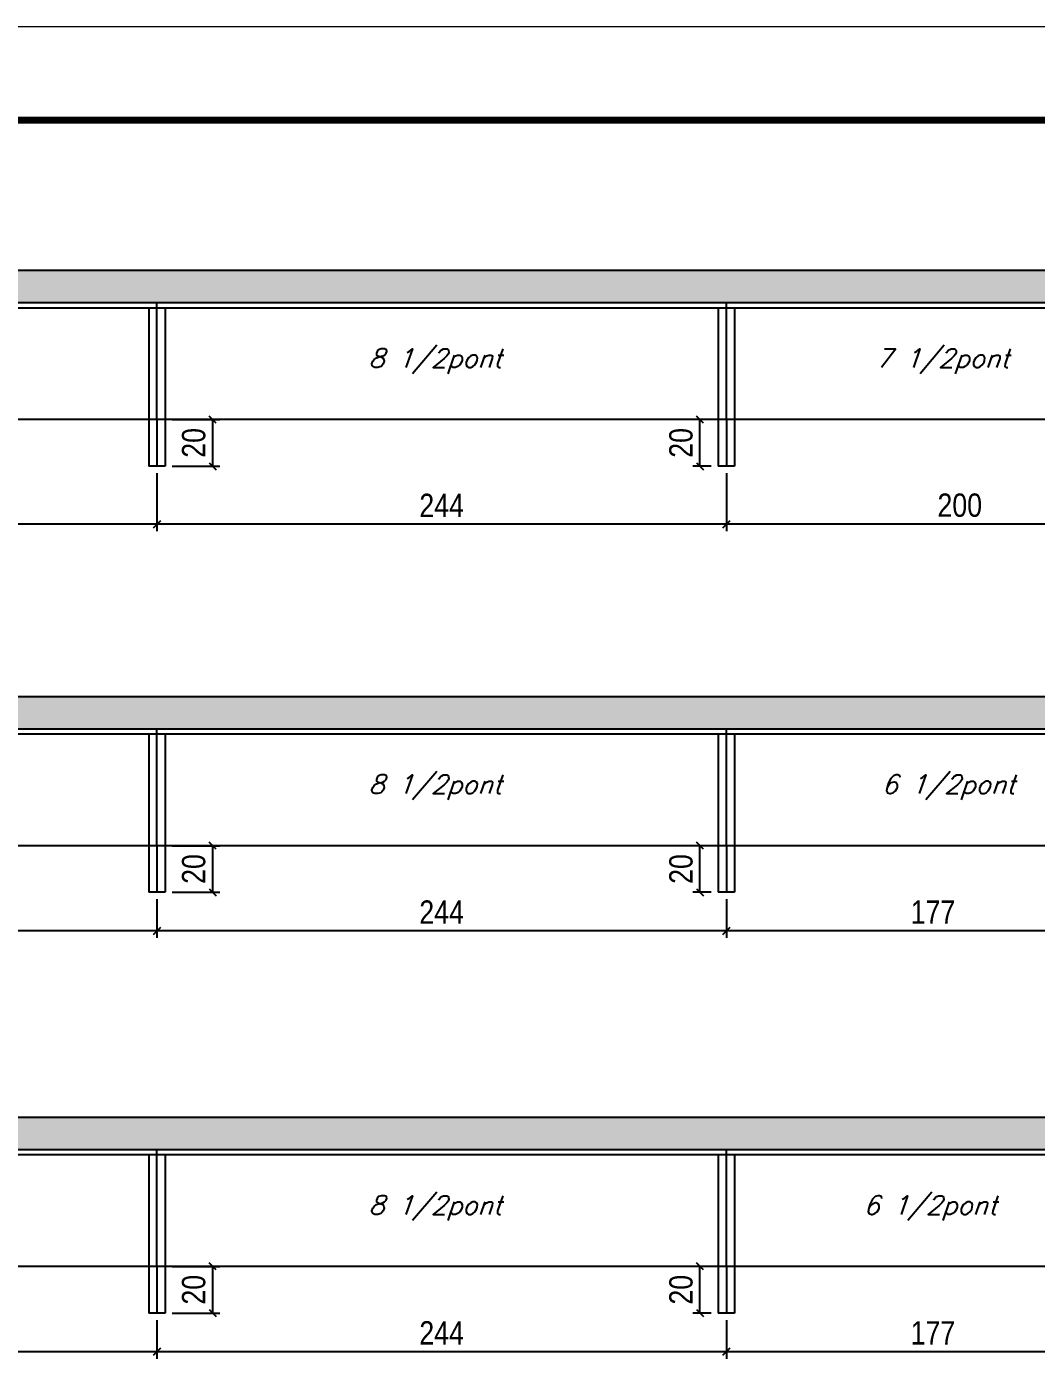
# Model space of a CAD drawing. Extents: x 0 to 6325, y 10169 to 19307.
# Drawn here: x 3842 to 4274, y 11793 to 12367 of the extents above; entities that cross this region are included whole.
import ezdxf

# ---------------------------------------------------------------- set-up
doc = ezdxf.new("R2010")
doc.units = 0
doc.linetypes.add('DASHED', pattern=[0.75, 0.5, -0.25])
for name, color, linetype in [('1', 1, 'Continuous'), ('COTA', 241, 'Continuous'), ('Painéis', 200, 'Continuous'), ('SARR_2.2x7', 40, 'Continuous'), ('SARR_3.5x7', 81, 'Continuous'), ('texto', 7, 'Continuous')]:
    doc.layers.add(name, color=color, linetype=linetype)
doc.layers.add('Folhas', color=255, linetype='Continuous', lineweight=9)
doc.layers.add('SARRAFO DE PRESSAO', color=251, linetype='DASHED', lineweight=9)
doc.styles.add('COTA TECNICA', font='techl___.ttf', dxfattribs={"height": 10})
doc.styles.add('Romans', font='romans.shx')
doc.dimstyles.new('PAINEL', dxfattribs={"dimtxt": 10, "dimasz": 3, "dimexe": 3, "dimexo": 3, "dimgap": 3, "dimtad": 1, "dimdec": 1, "dimzin": 12, "dimdsep": 46, "dimtxsty": 'COTA TECNICA', "dimblk1": 'OBLIQUE', "dimblk2": 'OBLIQUE', "dimsah": 1, "dimcen": 0.9, "dimclrd": 4, "dimclre": 4, "dimclrt": 240, "dimadec": 1, "dimazin": 3, "dimtfac": 1, "dimtdec": 1, "dimtmove": 0, "dimatfit": 3, "dimfxl": 1, "dimtolj": 1, "dimtzin": 12, "dimarcsym": 0})

# ---------------------------------------------------------------- blocks, each defined once
blk = doc.blocks.new('9999999999')
at = {"layer": 'Folhas'}
blk.add_lwpolyline([(98138.98, 34190.21), (99623.98, 34190.21), (99623.98, 35240.21), (98138.98, 35240.21)], close=True, dxfattribs=at)
at = {"layer": 'Folhas', "color": 30, "const_width": 3}
blk.add_lwpolyline([(98213.98, 34230.21), (99583.98, 34230.21), (99583.98, 35200.21), (98213.98, 35200.21)], close=True, dxfattribs=at)
blk = doc.blocks.new('_Oblique')
at = {"layer": '1', "color": 0, "lineweight": -2}
blk.add_line((-0.5, -0.5), (0.5, 0.5), dxfattribs=at)
blk = doc.blocks.new('*D287')
at = {"layer": 'COTA', "color": 4, "linetype": 'ByBlock', "lineweight": -2, "transparency": 16777216}
for p, q in [((4141.34, 12175.75), (4141.34, 12150.89)), ((4341.34, 12175.75), (4341.34, 12150.89)), ((4341.34, 12153.89), (4141.34, 12153.89))]:
    blk.add_line(p, q, dxfattribs=at)
at = {"layer": 'Defpoints', "color": 0, "linetype": 'ByBlock', "transparency": 16777216}
for p in [(4141.34, 12178.75), (4341.34, 12178.75), (4141.34, 12153.89)]:
    blk.add_point(p, dxfattribs=at)
at = {"layer": 'COTA', "color": 4, "linetype": 'ByBlock', "lineweight": -2, "transparency": 16777216, "xscale": 3, "yscale": 3, "zscale": 3, "rotation": 180}
blk.add_blockref('_Oblique', (4141.34, 12153.89), dxfattribs=at)
at = {"layer": 'COTA', "color": 4, "linetype": 'ByBlock', "lineweight": -2, "transparency": 16777216, "xscale": 3, "yscale": 3, "zscale": 3}
blk.add_blockref('_Oblique', (4341.34, 12153.89), dxfattribs=at)
at = {"layer": 'COTA', "color": 240, "linetype": 'ByBlock', "transparency": 16777216, "insert": (4241.34, 12161.99), "char_height": 10, "attachment_point": 5, "style": 'COTA TECNICA'}
blk.add_mtext('\\A1;200', dxfattribs=at)
blk = doc.blocks.new('*D288')
at = {"layer": 'COTA', "color": 4, "linetype": 'ByBlock', "lineweight": -2, "transparency": 16777216}
for p, q in [((3897.34, 12175.75), (3897.34, 12150.89)), ((4141.34, 12175.75), (4141.34, 12150.89)), ((4141.34, 12153.89), (3897.34, 12153.89))]:
    blk.add_line(p, q, dxfattribs=at)
at = {"layer": 'Defpoints', "color": 0, "linetype": 'ByBlock', "transparency": 16777216}
for p in [(3897.34, 12178.75), (4141.34, 12178.75), (3897.34, 12153.89)]:
    blk.add_point(p, dxfattribs=at)
at = {"layer": 'COTA', "color": 4, "linetype": 'ByBlock', "lineweight": -2, "transparency": 16777216, "xscale": 3, "yscale": 3, "zscale": 3, "rotation": 180}
blk.add_blockref('_Oblique', (3897.34, 12153.89), dxfattribs=at)
at = {"layer": 'COTA', "color": 4, "linetype": 'ByBlock', "lineweight": -2, "transparency": 16777216, "xscale": 3, "yscale": 3, "zscale": 3}
blk.add_blockref('_Oblique', (4141.34, 12153.89), dxfattribs=at)
at = {"layer": 'COTA', "color": 240, "linetype": 'ByBlock', "transparency": 16777216, "insert": (4019.34, 12161.96), "char_height": 10, "width": 210.731, "attachment_point": 5, "style": 'COTA TECNICA'}
blk.add_mtext('\\A1;244', dxfattribs=at)
blk = doc.blocks.new('*D730')
at = {"layer": 'COTA', "color": 4, "lineweight": -2, "transparency": 16777216}
for p, q in [((3653.34, 12195.75), (3653.34, 12150.89)), ((3897.34, 12175.75), (3897.34, 12150.89)), ((3897.34, 12153.89), (3653.34, 12153.89))]:
    blk.add_line(p, q, dxfattribs=at)
at = {"layer": 'Defpoints', "color": 0, "transparency": 16777216}
for p in [(3653.34, 12198.75), (3897.34, 12178.75), (3653.34, 12153.89)]:
    blk.add_point(p, dxfattribs=at)
at = {"layer": 'COTA', "color": 4, "lineweight": -2, "transparency": 16777216, "xscale": 3, "yscale": 3, "zscale": 3, "rotation": 180}
blk.add_blockref('_Oblique', (3653.34, 12153.89), dxfattribs=at)
at = {"layer": 'COTA', "color": 4, "lineweight": -2, "transparency": 16777216, "xscale": 3, "yscale": 3, "zscale": 3}
blk.add_blockref('_Oblique', (3897.34, 12153.89), dxfattribs=at)
at = {"layer": 'COTA', "color": 240, "transparency": 16777216, "insert": (3775.34, 12161.96), "char_height": 10, "attachment_point": 5, "style": 'COTA TECNICA'}
blk.add_mtext('\\A1;244', dxfattribs=at)
blk = doc.blocks.new('*D731')
at = {"layer": 'COTA', "color": 4, "lineweight": -2, "transparency": 16777216}
for p, q in [((4134.84, 12198.75), (4127.03, 12198.75)), ((4130.03, 12178.75), (4130.03, 12198.75)), ((4134.84, 12178.75), (4127.03, 12178.75))]:
    blk.add_line(p, q, dxfattribs=at)
at = {"layer": 'Defpoints', "color": 0, "transparency": 16777216}
for p in [(4130.03, 12198.75), (4137.84, 12198.75), (4137.84, 12178.75)]:
    blk.add_point(p, dxfattribs=at)
at = {"layer": 'COTA', "color": 4, "lineweight": -2, "transparency": 16777216, "xscale": 3, "yscale": 3, "zscale": 3}
for p, rotation in [((4130.03, 12198.75), 90), ((4130.03, 12178.75), 270)]:
    blk.add_blockref('_Oblique', p, dxfattribs=dict(at, rotation=rotation))
at = {"layer": 'COTA', "color": 240, "transparency": 16777216, "insert": (4121.93, 12188.75), "char_height": 10, "attachment_point": 5, "rotation": 90, "style": 'COTA TECNICA'}
blk.add_mtext('\\A1;20', dxfattribs=at)
blk = doc.blocks.new('*D734')
at = {"layer": 'COTA', "color": 4, "lineweight": -2, "transparency": 16777216}
for p, q in [((3903.84, 12198.75), (3924.25, 12198.75)), ((3921.25, 12178.75), (3921.25, 12198.75)), ((3903.84, 12178.75), (3924.25, 12178.75))]:
    blk.add_line(p, q, dxfattribs=at)
at = {"layer": 'Defpoints', "color": 0, "transparency": 16777216}
for p in [(3900.84, 12198.75), (3921.25, 12198.75), (3900.84, 12178.75)]:
    blk.add_point(p, dxfattribs=at)
at = {"layer": 'COTA', "color": 4, "lineweight": -2, "transparency": 16777216, "xscale": 3, "yscale": 3, "zscale": 3}
for p, rotation in [((3921.25, 12198.75), 90), ((3921.25, 12178.75), 270)]:
    blk.add_blockref('_Oblique', p, dxfattribs=dict(at, rotation=rotation))
at = {"layer": 'COTA', "color": 240, "transparency": 16777216, "insert": (3913.15, 12188.75), "char_height": 10, "attachment_point": 5, "rotation": 90, "style": 'COTA TECNICA'}
blk.add_mtext('\\A1;20', dxfattribs=at)
blk = doc.blocks.new('*D291')
at = {"layer": 'COTA', "color": 4, "linetype": 'ByBlock', "lineweight": -2, "transparency": 16777216}
for p, q in [((4141.34, 11993.1), (4141.34, 11976.56)), ((4318.34, 11993.1), (4318.34, 11976.56)), ((4318.34, 11979.56), (4141.34, 11979.56))]:
    blk.add_line(p, q, dxfattribs=at)
at = {"layer": 'Defpoints', "color": 0, "linetype": 'ByBlock', "transparency": 16777216}
for p in [(4141.34, 11996.1), (4318.34, 11996.1), (4141.34, 11979.56)]:
    blk.add_point(p, dxfattribs=at)
at = {"layer": 'COTA', "color": 4, "linetype": 'ByBlock', "lineweight": -2, "transparency": 16777216, "xscale": 3, "yscale": 3, "zscale": 3, "rotation": 180}
blk.add_blockref('_Oblique', (4141.34, 11979.56), dxfattribs=at)
at = {"layer": 'COTA', "color": 4, "linetype": 'ByBlock', "lineweight": -2, "transparency": 16777216, "xscale": 3, "yscale": 3, "zscale": 3}
blk.add_blockref('_Oblique', (4318.34, 11979.56), dxfattribs=at)
at = {"layer": 'COTA', "color": 240, "linetype": 'ByBlock', "transparency": 16777216, "insert": (4229.84, 11987.63), "char_height": 10, "attachment_point": 5, "style": 'COTA TECNICA'}
blk.add_mtext('\\A1;177', dxfattribs=at)
blk = doc.blocks.new('*D292')
at = {"layer": 'COTA', "color": 4, "linetype": 'ByBlock', "lineweight": -2, "transparency": 16777216}
for p, q in [((3897.34, 11993.1), (3897.34, 11976.56)), ((4141.34, 11993.1), (4141.34, 11976.56)), ((4141.34, 11979.56), (3897.34, 11979.56))]:
    blk.add_line(p, q, dxfattribs=at)
at = {"layer": 'Defpoints', "color": 0, "linetype": 'ByBlock', "transparency": 16777216}
for p in [(3897.34, 11996.1), (4141.34, 11996.1), (3897.34, 11979.56)]:
    blk.add_point(p, dxfattribs=at)
at = {"layer": 'COTA', "color": 4, "linetype": 'ByBlock', "lineweight": -2, "transparency": 16777216, "xscale": 3, "yscale": 3, "zscale": 3, "rotation": 180}
blk.add_blockref('_Oblique', (3897.34, 11979.56), dxfattribs=at)
at = {"layer": 'COTA', "color": 4, "linetype": 'ByBlock', "lineweight": -2, "transparency": 16777216, "xscale": 3, "yscale": 3, "zscale": 3}
blk.add_blockref('_Oblique', (4141.34, 11979.56), dxfattribs=at)
at = {"layer": 'COTA', "color": 240, "linetype": 'ByBlock', "transparency": 16777216, "insert": (4019.34, 11987.63), "char_height": 10, "width": 210.731, "attachment_point": 5, "style": 'COTA TECNICA'}
blk.add_mtext('\\A1;244', dxfattribs=at)
blk = doc.blocks.new('*D739')
at = {"layer": 'COTA', "color": 4, "lineweight": -2, "transparency": 16777216}
for p, q in [((3653.34, 12013.1), (3653.34, 11976.56)), ((3897.34, 11993.1), (3897.34, 11976.56)), ((3897.34, 11979.56), (3653.34, 11979.56))]:
    blk.add_line(p, q, dxfattribs=at)
at = {"layer": 'Defpoints', "color": 0, "transparency": 16777216}
for p in [(3653.34, 12016.1), (3897.34, 11996.1), (3653.34, 11979.56)]:
    blk.add_point(p, dxfattribs=at)
at = {"layer": 'COTA', "color": 4, "lineweight": -2, "transparency": 16777216, "xscale": 3, "yscale": 3, "zscale": 3, "rotation": 180}
blk.add_blockref('_Oblique', (3653.34, 11979.56), dxfattribs=at)
at = {"layer": 'COTA', "color": 4, "lineweight": -2, "transparency": 16777216, "xscale": 3, "yscale": 3, "zscale": 3}
blk.add_blockref('_Oblique', (3897.34, 11979.56), dxfattribs=at)
at = {"layer": 'COTA', "color": 240, "transparency": 16777216, "insert": (3775.34, 11987.63), "char_height": 10, "attachment_point": 5, "style": 'COTA TECNICA'}
blk.add_mtext('\\A1;244', dxfattribs=at)
blk = doc.blocks.new('*D740')
at = {"layer": 'COTA', "color": 4, "lineweight": -2, "transparency": 16777216}
for p, q in [((4134.84, 12016.1), (4127.03, 12016.1)), ((4130.03, 11996.1), (4130.03, 12016.1)), ((4134.84, 11996.1), (4127.03, 11996.1))]:
    blk.add_line(p, q, dxfattribs=at)
at = {"layer": 'Defpoints', "color": 0, "transparency": 16777216}
for p in [(4130.03, 12016.1), (4137.84, 12016.1), (4137.84, 11996.1)]:
    blk.add_point(p, dxfattribs=at)
at = {"layer": 'COTA', "color": 4, "lineweight": -2, "transparency": 16777216, "xscale": 3, "yscale": 3, "zscale": 3}
for p, rotation in [((4130.03, 12016.1), 90), ((4130.03, 11996.1), 270)]:
    blk.add_blockref('_Oblique', p, dxfattribs=dict(at, rotation=rotation))
at = {"layer": 'COTA', "color": 240, "transparency": 16777216, "insert": (4121.93, 12006.1), "char_height": 10, "attachment_point": 5, "rotation": 90, "style": 'COTA TECNICA'}
blk.add_mtext('\\A1;20', dxfattribs=at)
blk = doc.blocks.new('*D743')
at = {"layer": 'COTA', "color": 4, "lineweight": -2, "transparency": 16777216}
for p, q in [((3903.84, 12016.1), (3924.25, 12016.1)), ((3921.25, 11996.1), (3921.25, 12016.1)), ((3903.84, 11996.1), (3924.25, 11996.1))]:
    blk.add_line(p, q, dxfattribs=at)
at = {"layer": 'Defpoints', "color": 0, "transparency": 16777216}
for p in [(3900.84, 12016.1), (3921.25, 12016.1), (3900.84, 11996.1)]:
    blk.add_point(p, dxfattribs=at)
at = {"layer": 'COTA', "color": 4, "lineweight": -2, "transparency": 16777216, "xscale": 3, "yscale": 3, "zscale": 3}
for p, rotation in [((3921.25, 12016.1), 90), ((3921.25, 11996.1), 270)]:
    blk.add_blockref('_Oblique', p, dxfattribs=dict(at, rotation=rotation))
at = {"layer": 'COTA', "color": 240, "transparency": 16777216, "insert": (3913.15, 12006.1), "char_height": 10, "attachment_point": 5, "rotation": 90, "style": 'COTA TECNICA'}
blk.add_mtext('\\A1;20', dxfattribs=at)
blk = doc.blocks.new('*D299')
at = {"layer": 'COTA', "color": 4, "linetype": 'ByBlock', "lineweight": -2, "transparency": 16777216}
for p, q in [((4141.34, 11812.74), (4141.34, 11796.2)), ((4318.34, 11812.74), (4318.34, 11796.2)), ((4318.34, 11799.2), (4141.34, 11799.2))]:
    blk.add_line(p, q, dxfattribs=at)
at = {"layer": 'Defpoints', "color": 0, "linetype": 'ByBlock', "transparency": 16777216}
for p in [(4141.34, 11815.74), (4318.34, 11815.74), (4141.34, 11799.2)]:
    blk.add_point(p, dxfattribs=at)
at = {"layer": 'COTA', "color": 4, "linetype": 'ByBlock', "lineweight": -2, "transparency": 16777216, "xscale": 3, "yscale": 3, "zscale": 3, "rotation": 180}
blk.add_blockref('_Oblique', (4141.34, 11799.2), dxfattribs=at)
at = {"layer": 'COTA', "color": 4, "linetype": 'ByBlock', "lineweight": -2, "transparency": 16777216, "xscale": 3, "yscale": 3, "zscale": 3}
blk.add_blockref('_Oblique', (4318.34, 11799.2), dxfattribs=at)
at = {"layer": 'COTA', "color": 240, "linetype": 'ByBlock', "transparency": 16777216, "insert": (4229.84, 11807.27), "char_height": 10, "attachment_point": 5, "style": 'COTA TECNICA'}
blk.add_mtext('\\A1;177', dxfattribs=at)
blk = doc.blocks.new('*D326')
at = {"layer": 'COTA', "color": 4, "linetype": 'ByBlock', "lineweight": -2, "transparency": 16777216}
for p, q in [((3897.34, 11812.74), (3897.34, 11796.2)), ((4141.34, 11812.74), (4141.34, 11796.2)), ((4141.34, 11799.2), (3897.34, 11799.2))]:
    blk.add_line(p, q, dxfattribs=at)
at = {"layer": 'Defpoints', "color": 0, "linetype": 'ByBlock', "transparency": 16777216}
for p in [(3897.34, 11815.74), (4141.34, 11815.74), (3897.34, 11799.2)]:
    blk.add_point(p, dxfattribs=at)
at = {"layer": 'COTA', "color": 4, "linetype": 'ByBlock', "lineweight": -2, "transparency": 16777216, "xscale": 3, "yscale": 3, "zscale": 3, "rotation": 180}
blk.add_blockref('_Oblique', (3897.34, 11799.2), dxfattribs=at)
at = {"layer": 'COTA', "color": 4, "linetype": 'ByBlock', "lineweight": -2, "transparency": 16777216, "xscale": 3, "yscale": 3, "zscale": 3}
blk.add_blockref('_Oblique', (4141.34, 11799.2), dxfattribs=at)
at = {"layer": 'COTA', "color": 240, "linetype": 'ByBlock', "transparency": 16777216, "insert": (4019.34, 11807.27), "char_height": 10, "width": 210.731, "attachment_point": 5, "style": 'COTA TECNICA'}
blk.add_mtext('\\A1;244', dxfattribs=at)
blk = doc.blocks.new('*D774')
at = {"layer": 'COTA', "color": 4, "lineweight": -2, "transparency": 16777216}
for p, q in [((3653.34, 11832.74), (3653.34, 11796.2)), ((3897.34, 11812.74), (3897.34, 11796.2)), ((3897.34, 11799.2), (3653.34, 11799.2))]:
    blk.add_line(p, q, dxfattribs=at)
at = {"layer": 'Defpoints', "color": 0, "transparency": 16777216}
for p in [(3653.34, 11835.74), (3897.34, 11815.74), (3653.34, 11799.2)]:
    blk.add_point(p, dxfattribs=at)
at = {"layer": 'COTA', "color": 4, "lineweight": -2, "transparency": 16777216, "xscale": 3, "yscale": 3, "zscale": 3, "rotation": 180}
blk.add_blockref('_Oblique', (3653.34, 11799.2), dxfattribs=at)
at = {"layer": 'COTA', "color": 4, "lineweight": -2, "transparency": 16777216, "xscale": 3, "yscale": 3, "zscale": 3}
blk.add_blockref('_Oblique', (3897.34, 11799.2), dxfattribs=at)
at = {"layer": 'COTA', "color": 240, "transparency": 16777216, "insert": (3775.34, 11807.27), "char_height": 10, "attachment_point": 5, "style": 'COTA TECNICA'}
blk.add_mtext('\\A1;244', dxfattribs=at)
blk = doc.blocks.new('*D775')
at = {"layer": 'COTA', "color": 4, "lineweight": -2, "transparency": 16777216}
for p, q in [((4134.84, 11835.74), (4127.03, 11835.74)), ((4130.03, 11815.74), (4130.03, 11835.74)), ((4134.84, 11815.74), (4127.03, 11815.74))]:
    blk.add_line(p, q, dxfattribs=at)
at = {"layer": 'Defpoints', "color": 0, "transparency": 16777216}
for p in [(4130.03, 11835.74), (4137.84, 11835.74), (4137.84, 11815.74)]:
    blk.add_point(p, dxfattribs=at)
at = {"layer": 'COTA', "color": 4, "lineweight": -2, "transparency": 16777216, "xscale": 3, "yscale": 3, "zscale": 3}
for p, rotation in [((4130.03, 11835.74), 90), ((4130.03, 11815.74), 270)]:
    blk.add_blockref('_Oblique', p, dxfattribs=dict(at, rotation=rotation))
at = {"layer": 'COTA', "color": 240, "transparency": 16777216, "insert": (4121.93, 11825.74), "char_height": 10, "attachment_point": 5, "rotation": 90, "style": 'COTA TECNICA'}
blk.add_mtext('\\A1;20', dxfattribs=at)
blk = doc.blocks.new('*D778')
at = {"layer": 'COTA', "color": 4, "lineweight": -2, "transparency": 16777216}
for p, q in [((3903.84, 11835.74), (3924.25, 11835.74)), ((3921.25, 11815.74), (3921.25, 11835.74)), ((3903.84, 11815.74), (3924.25, 11815.74))]:
    blk.add_line(p, q, dxfattribs=at)
at = {"layer": 'Defpoints', "color": 0, "transparency": 16777216}
for p in [(3900.84, 11835.74), (3921.25, 11835.74), (3900.84, 11815.74)]:
    blk.add_point(p, dxfattribs=at)
at = {"layer": 'COTA', "color": 4, "lineweight": -2, "transparency": 16777216, "xscale": 3, "yscale": 3, "zscale": 3}
for p, rotation in [((3921.25, 11835.74), 90), ((3921.25, 11815.74), 270)]:
    blk.add_blockref('_Oblique', p, dxfattribs=dict(at, rotation=rotation))
at = {"layer": 'COTA', "color": 240, "transparency": 16777216, "insert": (3913.15, 11825.74), "char_height": 10, "attachment_point": 5, "rotation": 90, "style": 'COTA TECNICA'}
blk.add_mtext('\\A1;20', dxfattribs=at)

msp = doc.modelspace()

# ---------------------------------------------------------------- hatches: boundary and pattern name
at = {"layer": 'COTA'}
h = msp.add_hatch(dxfattribs=at)
h.set_pattern_fill('AR-CONC', color=241, scale=0.03)
h.set_pattern_definition([(50, (0, 46.471), (5.46554, -0.4781726), [0.5715, -6.2865]), (355, (0, 46.471), (-1.0573026, 5.7317054), [0.4572, -5.0292175]), (100.451445, (0.4555, 46.431), (4.4082374, 5.2535326), [0.4857003, -5.3427073]), (46.1842, (0, 47.995), (8.1323712, -1.26127), [0.85725, -9.42975]), (96.63556, (0.678, 47.89), (7.122124, 7.4227837), [0.7285507, -8.014068]), (351.18415, (0, 47.995), (7.122124, 7.422784), [0.685799, -7.543792]), (21, (0.762, 47.614), (4.5484317, -3.067956), [0.5715, -6.2865]), (326, (0.762, 47.614), (1.8540609, 5.525639), [0.4572, -5.0292]), (71.451445, (1.141, 47.358), (6.4024926, 2.457683), [0.4857003, -5.3426981]), (37.5, (0, 46.471), (0.0926581, 2.53665117), [0, -4.96824, 0, -5.1054, 0, -5.04825]), (7.5, (0, 46.471), (2.0045899, 3.00541724), [0, -2.91084, 0, -4.85394, 0, -1.92405]), (327.5, (-1.6993, 46.471), (4.06771786, -0.17186232), [0, -1.905, 0, -5.9436, 0, -7.8867]), (317.5, (-2.4613, 46.471), (4.4438754, 0.7627947), [0, -2.4765, 0, -3.94716, 0, -5.6007])])
h.paths.add_polyline_path([(4436.32, 12208.75), (4463.32, 12208.75), (4463.32, 12262.75), (3653.34, 12262.75), (3653.34, 12248.75), (4436.32, 12248.75)])
h = msp.add_hatch(dxfattribs=at)
h.set_pattern_fill('AR-CONC', color=241, scale=0.03)
h.set_pattern_definition([(50, (128.535, -3648.9224), (5.4655401, -0.4781726), [0.5715, -6.2865]), (355, (128.535, -3648.9224), (-1.0573026, 5.7317054), [0.4572, -5.0292175]), (100.451445, (128.9904, -3648.9623), (4.4082374, 5.2535326), [0.4857003, -5.3427073]), (46.1842, (128.535, -3647.3984), (8.1323712, -1.2612698), [0.85725, -9.42975]), (96.63556, (129.213, -3647.5035), (7.122124, 7.4227837), [0.7285507, -8.0140682]), (351.18415, (128.535, -3647.398), (7.122124, 7.4227837), [0.685799, -7.543792]), (21, (129.297, -3647.7794), (4.5484317, -3.067956), [0.5715, -6.2865]), (326, (129.297, -3647.7794), (1.8540609, 5.525639), [0.4572, -5.0292]), (71.451445, (129.676, -3648.035), (6.4024926, 2.457683), [0.4857003, -5.3426981]), (37.5, (128.535, -3648.9224), (0.0926581, 2.53665117), [0, -4.96824, 0, -5.1054, 0, -5.04825]), (7.5, (128.535, -3648.9224), (2.00458988, 3.00541724), [0, -2.91084, 0, -4.85394, 0, -1.92405]), (327.5, (126.8357, -3648.9224), (4.06771786, -0.17186232), [0, -1.905, 0, -5.9436, 0, -7.8867]), (317.5, (126.0737, -3648.9224), (4.44387544, 0.7627947), [0, -2.4765, 0, -3.94716, 0, -5.6007])])
h.paths.add_polyline_path([(3653.34, 12080.1), (3653.34, 12066.1), (4440.32, 12066.1), (4440.32, 12080.1)])
h = msp.add_hatch(dxfattribs=at)
h.set_pattern_fill('AR-CONC', color=241, scale=0.03)
h.set_pattern_definition([(50, (128.535, -3829.2845), (5.4655401, -0.4781726), [0.5715, -6.2865]), (355, (128.535, -3829.2845), (-1.0573026, 5.7317054), [0.4572, -5.0292175]), (100.451445, (128.9904, -3829.3244), (4.4082374, 5.2535326), [0.4857003, -5.3427073]), (46.1842, (128.535, -3827.7605), (8.1323712, -1.2612698), [0.85725, -9.42975]), (96.63556, (129.213, -3827.866), (7.122124, 7.4227837), [0.7285507, -8.0140682]), (351.18415, (128.535, -3827.7605), (7.122124, 7.4227837), [0.685799, -7.543792]), (21, (129.297, -3828.1415), (4.5484317, -3.067956), [0.5715, -6.2865]), (326, (129.297, -3828.1415), (1.8540609, 5.525639), [0.4572, -5.0292]), (71.451445, (129.676, -3828.397), (6.4024926, 2.457683), [0.4857003, -5.3426981]), (37.5, (128.535, -3829.2845), (0.0926581, 2.53665117), [0, -4.96824, 0, -5.1054, 0, -5.04825]), (7.5, (128.535, -3829.2845), (2.00458988, 3.00541724), [0, -2.91084, 0, -4.85394, 0, -1.92405]), (327.5, (126.8357, -3829.2845), (4.06771786, -0.17186232), [0, -1.905, 0, -5.9436, 0, -7.8867]), (317.5, (126.0737, -3829.2845), (4.44387544, 0.7627947), [0, -2.4765, 0, -3.94716, 0, -5.6007])])
h.paths.add_polyline_path([(3653.34, 11899.74), (3653.34, 11885.74), (4440.32, 11885.74), (4440.32, 11899.74)])

# ---------------------------------------------------------------- linework, layer by layer
for p, q in [((3653.34, 12262.75), (4463.32, 12262.75)), ((3897.34, 12198.75), (3897.34, 12178.75)), ((4141.34, 12198.75), (4141.34, 12178.75)), ((3900.84, 12178.75), (3893.84, 12178.75)), ((4144.84, 12178.75), (4137.84, 12178.75)), ((3653.34, 12080.1), (4440.32, 12080.1)), ((3897.34, 12016.1), (3897.34, 11996.1)), ((4141.34, 12016.1), (4141.34, 11996.1)), ((3900.84, 11996.1), (3893.84, 11996.1)), ((4144.84, 11996.1), (4137.84, 11996.1)), ((3653.34, 11899.74), (4440.32, 11899.74)), ((3897.34, 11835.74), (3897.34, 11815.74)), ((4141.34, 11835.74), (4141.34, 11815.74)), ((3900.84, 11815.74), (3893.84, 11815.74)), ((4144.84, 11815.74), (4137.84, 11815.74))]:
    msp.add_line(p, q, dxfattribs=at)
at = {"layer": 'Painéis', "linetype": 'ByBlock'}
for p, q in [((4436.32, 12248.75), (3653.34, 12248.75)), ((3897.34, 12198.75), (3897.34, 12248.75)), ((4141.34, 12198.75), (4141.34, 12248.75)), ((4463.32, 12198.75), (3653.34, 12198.75)), ((4440.32, 12066.1), (3653.34, 12066.1)), ((3897.34, 12016.1), (3897.34, 12066.1)), ((4141.34, 12016.1), (4141.34, 12066.1)), ((4440.32, 12016.1), (3653.34, 12016.1)), ((4440.32, 11885.74), (3653.34, 11885.74)), ((3897.34, 11835.74), (3897.34, 11885.74)), ((4141.34, 11835.74), (4141.34, 11885.74)), ((4440.32, 11835.74), (3653.34, 11835.74))]:
    msp.add_line(p, q, dxfattribs=at)
at = {"layer": 'SARR_2.2x7', "linetype": 'Continuous'}
for p, q in [((3897.34, 12246.55), (3668.34, 12246.55)), ((4141.34, 12246.55), (3897.34, 12246.55)), ((4341.34, 12246.55), (4141.34, 12246.55)), ((3897.34, 12063.9), (3668.34, 12063.9)), ((4141.34, 12063.9), (3897.34, 12063.9)), ((4318.34, 12063.9), (4141.34, 12063.9)), ((3897.34, 11883.54), (3668.34, 11883.54)), ((4141.34, 11883.54), (3897.34, 11883.54)), ((4318.34, 11883.54), (4141.34, 11883.54))]:
    msp.add_line(p, q, dxfattribs=at)
at = {"layer": 'SARR_3.5x7'}
for p, q in [((3893.84, 12246.55), (3893.84, 12178.75)), ((3900.84, 12246.55), (3900.84, 12178.75)), ((4137.84, 12246.55), (4137.84, 12178.75)), ((4144.84, 12246.55), (4144.84, 12178.75)), ((3893.84, 12063.9), (3893.84, 11996.1)), ((3900.84, 12063.9), (3900.84, 11996.1)), ((4137.84, 12063.9), (4137.84, 11996.1)), ((4144.84, 12063.9), (4144.84, 11996.1)), ((3893.84, 11883.54), (3893.84, 11815.74)), ((3900.84, 11883.54), (3900.84, 11815.74)), ((4137.84, 11883.54), (4137.84, 11815.74)), ((4144.84, 11883.54), (4144.84, 11815.74))]:
    msp.add_line(p, q, dxfattribs=at)

# ---------------------------------------------------------------- block references
at = {"layer": 'SARRAFO DE PRESSAO', "color": 6, "linetype": 'ByBlock'}
msp.add_blockref('9999999999', (-94968.98, -22873.08), dxfattribs=at)

# ---------------------------------------------------------------- texts
at = {"layer": 'texto', "color": 2, "char_height": 8, "attachment_point": 5, "style": 'Romans'}
for s, insert in [('{\\Q19;\\C256;8 1/2pont}', (4016.58, 12223.74)), ('{\\Q19;\\C256;7 1/2pont}', (4233.98, 12223.74)), ('{\\Q19;\\C256;8 1/2pont}', (4016.58, 12041.09)), ('{\\Q19;\\C256;6 1/2pont}', (4236.52, 12041.09)), ('{\\Q19;\\C256;8 1/2pont}', (4016.58, 11860.73)), ('{\\Q19;\\C256;6 1/2pont}', (4228.68, 11860.73))]:
    msp.add_mtext(s, dxfattribs=dict(at, insert=insert))

# ---------------------------------------------------------------- dimensions: what is measured, and where the dimension line sits
at = {"layer": 'COTA'}
for base, p1, p2, picture, middle in [((3653.34, 12153.89), (3897.34, 12178.75), (3653.34, 12198.75), '*D730', (3775.34, 12161.96)), ((3653.34, 11979.56), (3897.34, 11996.1), (3653.34, 12016.1), '*D739', (3775.34, 11987.63)), ((3653.34, 11799.2), (3897.34, 11815.74), (3653.34, 11835.74), '*D774', (3775.34, 11807.27))]:
    dim = msp.add_linear_dim(base=base, p1=p1, p2=p2, angle=180, dimstyle='PAINEL', dxfattribs=at)
    dim.commit()
    dim.dimension.update_dxf_attribs({"geometry": picture, "text_midpoint": middle})
for base, p1, p2, picture, middle in [((3921.25, 12198.75), (3900.84, 12178.75), (3900.84, 12198.75), '*D734', (3921.25, 12188.75)), ((4130.03, 12198.75), (4137.84, 12178.75), (4137.84, 12198.75), '*D731', (4130.03, 12188.75)), ((3921.25, 12016.1), (3900.84, 11996.1), (3900.84, 12016.1), '*D743', (3921.25, 12006.1)), ((4130.03, 12016.1), (4137.84, 11996.1), (4137.84, 12016.1), '*D740', (4130.03, 12006.1)), ((3921.25, 11835.74), (3900.84, 11815.74), (3900.84, 11835.74), '*D778', (3921.25, 11825.74)), ((4130.03, 11835.74), (4137.84, 11815.74), (4137.84, 11835.74), '*D775', (4130.03, 11825.74))]:
    dim = msp.add_linear_dim(base=base, p1=p1, p2=p2, angle=90, dimstyle='PAINEL', dxfattribs=at)
    dim.commit()
    dim.dimension.update_dxf_attribs({"geometry": picture, "text_midpoint": middle, "dimtype": 160})
at = {"layer": 'COTA', "linetype": 'ByBlock'}
for base, p1, p2, picture, middle in [((3897.34, 12153.89), (4141.34, 12178.75), (3897.34, 12178.75), '*D288', (4019.34, 12161.96)), ((3897.34, 11979.56), (4141.34, 11996.1), (3897.34, 11996.1), '*D292', (4019.34, 11987.63)), ((3897.34, 11799.2), (4141.34, 11815.74), (3897.34, 11815.74), '*D326', (4019.34, 11807.27))]:
    dim = msp.add_linear_dim(base=base, p1=p1, p2=p2, angle=180, dimstyle='PAINEL', override={"dimtmove": 1}, dxfattribs=at)
    dim.commit()
    dim.dimension.update_dxf_attribs({"geometry": picture, "text_midpoint": middle})
for base, p1, p2, picture, middle in [((4141.34, 12153.89), (4341.34, 12178.75), (4141.34, 12178.75), '*D287', (4241.34, 12161.99)), ((4141.34, 11979.56), (4318.34, 11996.1), (4141.34, 11996.1), '*D291', (4229.84, 11987.63)), ((4141.34, 11799.2), (4318.34, 11815.74), (4141.34, 11815.74), '*D299', (4229.84, 11807.27))]:
    dim = msp.add_linear_dim(base=base, p1=p1, p2=p2, angle=180, dimstyle='PAINEL', dxfattribs=at)
    dim.commit()
    dim.dimension.update_dxf_attribs({"geometry": picture, "text_midpoint": middle})

doc.saveas('drawing.dxf')
